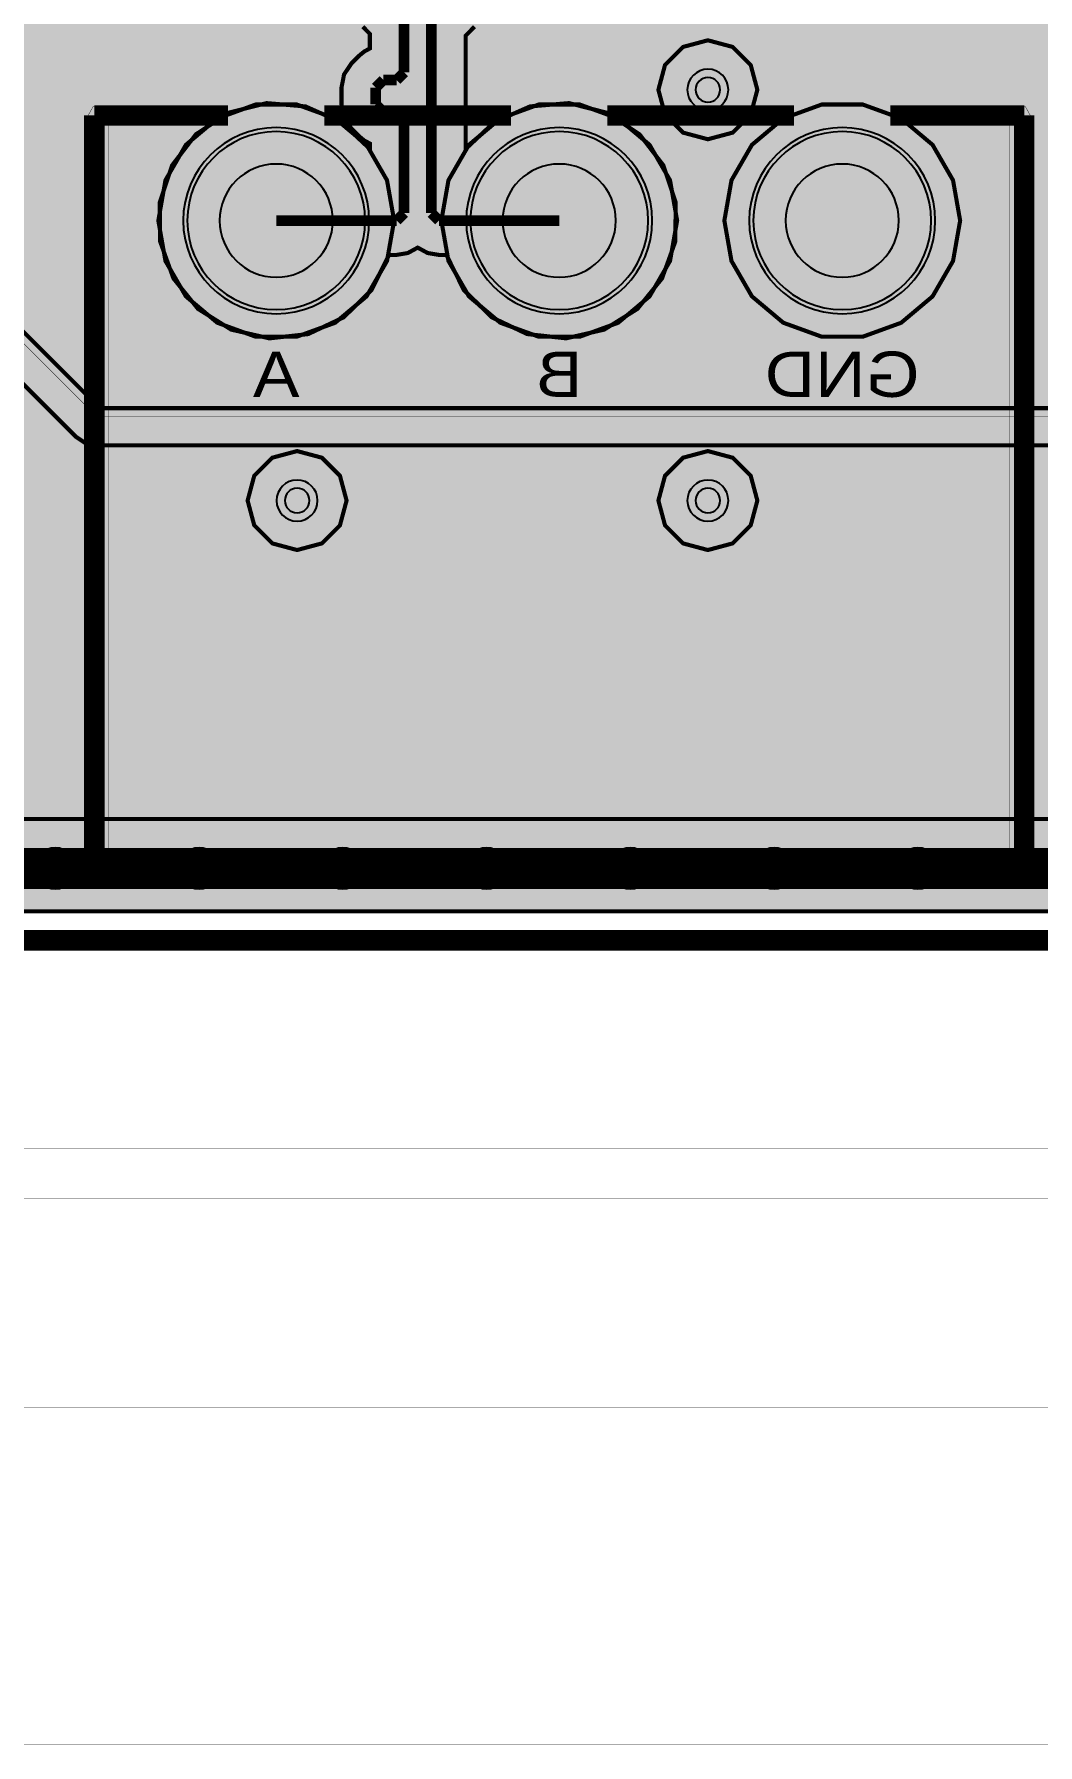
# Model space of a CAD drawing. Header units: millimetres. Extents: x -61 to 56, y -72 to 70.
# Drawn here: x -27.49 to -15.08, y -72.45 to -51.29 of the extents above; entities that cross this region are included whole.
import ezdxf
from ezdxf.enums import TextEntityAlignment as Align

# ---------------------------------------------------------------- set-up
doc = ezdxf.new("R2010")
doc.units = ezdxf.units.MM
doc.header["$MEASUREMENT"] = 0
for name, color, linetype, true_color in [('02GND', 7, 'Continuous', 0x999966), ('03POWER', 7, 'Continuous', 0x008000), ('Board-Outline-Layer', 7, 'Continuous', 0xff00ff), ('Bottom-Layer', 7, 'Continuous', 0x0000ff), ('Bottom-Paste-Mask-Layer', 7, 'Continuous', 0x800000), ('Bottom-Silkscreen-Layer', 7, 'Continuous', 0x66cc33), ('Bottom-Solder-Mask-Layer', 7, 'Continuous', 0xaa00ff), ('Document-Layer', 7, 'Continuous', 0xffffff), ('Hole-Layer', 7, 'Continuous', 0x222222), ('Multi-Layer', 7, 'Continuous', 0xc0c0c0), ('Top-Layer', 7, 'Continuous', 0xff0000), ('Top-Paste-Mask-Layer', 7, 'Continuous', 0x808080), ('Top-Silkscreen-Layer', 7, 'Continuous', 0xffcc00), ('Top-Solder-Mask-Layer', 7, 'Continuous', 0x800080)]:
    doc.layers.add(name, color=color, linetype=linetype, true_color=true_color)
doc.styles.get("Standard").update_dxf_attribs({"font": 'arial.ttf'})

msp = doc.modelspace()

# ---------------------------------------------------------------- hatches: boundary and pattern name
at = {"layer": '02GND'}
for points in [[(-49.642, 52.153), (49.642, 52.153), (49.642, -62.142), (-49.642, -62.142)], [(-25.958, -53.6), (-25.87, -54.099), (-25.617, -54.537), (-25.229, -54.863), (-24.753, -55.036), (-24.247, -55.036), (-23.771, -54.863), (-23.383, -54.537), (-23.13, -54.099), (-23.042, -53.6), (-23.13, -53.101), (-23.383, -52.663), (-23.771, -52.337), (-24.247, -52.164), (-24.753, -52.164), (-25.229, -52.337), (-25.617, -52.663), (-25.87, -53.101)], [(-22.458, -53.6), (-22.37, -54.099), (-22.117, -54.537), (-21.729, -54.863), (-21.253, -55.036), (-20.747, -55.036), (-20.271, -54.863), (-19.883, -54.537), (-19.63, -54.099), (-19.542, -53.6), (-19.63, -53.101), (-19.883, -52.663), (-20.271, -52.337), (-20.747, -52.164), (-21.253, -52.164), (-21.729, -52.337), (-22.117, -52.663), (-22.37, -53.101)]]:
    msp.add_hatch(color=256, dxfattribs=at).paths.add_polyline_path(points)
at = {"layer": '03POWER'}
for points in [[(48.499, -56.042), (48.581, -56.348), (48.806, -56.572), (49.112, -56.654), (49.418, -56.571), (49.642, -56.346), (49.642, -62.142), (44.192, -62.142), (44.393, -61.957), (44.493, -61.703), (44.472, -61.43), (45.189, -61.704), (45.95, -61.804), (46.713, -61.727), (47.438, -61.475), (48.085, -61.064), (48.62, -60.514), (49.014, -59.855), (49.245, -59.123), (49.302, -58.358), (49.18, -57.601), (48.887, -56.892), (48.438, -56.269), (47.858, -55.767), (47.177, -55.412), (46.434, -55.224), (45.666, -55.212), (44.917, -55.378), (44.226, -55.712), (43.631, -56.196), (43.164, -56.805), (42.849, -57.504), (42.704, -58.258), (42.737, -59.024), (42.946, -59.763), (43.32, -60.433), (43.838, -60.999), (-43.362, -60.999), (-43.621, -61.056), (-43.831, -61.218), (-43.953, -61.453), (-43.964, -61.718), (-43.863, -61.963), (-43.667, -62.142), (-49.642, -62.142), (-49.642, -56.582), (-49.433, -56.797), (-49.148, -56.888), (-48.853, -56.832), (-49.162, -57.541), (-49.298, -58.303), (-49.253, -59.075), (-49.03, -59.816), (-48.641, -60.484), (-48.107, -61.044), (-47.458, -61.464), (-46.728, -61.722), (-45.959, -61.803), (-45.192, -61.703), (-44.469, -61.428), (-43.83, -60.992), (-43.31, -60.419), (-42.937, -59.741), (-42.732, -58.995), (-42.707, -58.222), (-42.861, -57.464), (-43.188, -56.763), (-43.668, -56.157), (-44.277, -55.679), (-44.979, -55.356), (-45.738, -55.205), (-46.511, -55.234), (-47.256, -55.443), (-47.932, -55.818), (-48.502, -56.341), (-48.5, -56.309), (-48.499, -56.277), (-48.499, 51.315), (-19.403, 51.315), (-19.629, 51.144), (-19.755, 50.889), (-19.751, 50.604), (-19.619, 50.352), (-19.388, 50.187), (-19.658, 49.977), (-19.773, 49.655), (-19.698, 49.322), (-19.455, 49.081), (-19.684, 48.858), (-19.769, 48.551), (-19.689, 48.242), (-19.463, 48.016), (-19.155, 47.934), (-18.847, 48.018), (-18.624, 48.246), (-18.545, 48.556), (-18.633, 48.863), (-18.864, 49.083), (-18.625, 49.324), (-18.551, 49.655), (-18.665, 49.975), (-18.931, 50.185), (-18.698, 50.349), (-18.565, 50.601), (-18.56, 50.887), (-18.685, 51.143), (-18.912, 51.315), (48.426, 51.315), (48.499, 51.242)], [(22.849, 14.008), (22.931, 13.703), (23.153, 13.479), (23.457, 13.396), (23.763, 13.475), (23.763, -5.557), (23.538, -5.683), (23.384, -5.89), (23.33, -6.142), (23.384, -6.394), (23.538, -6.602), (23.763, -6.727), (23.763, -10.399), (23.491, -10.504), (23.299, -10.723), (23.23, -11.006), (23.299, -11.289), (23.491, -11.508), (23.763, -11.613), (23.763, -18.066), (15.932, -25.896), (-24.557, -25.896), (-24.694, -25.924), (-24.811, -26.001), (-28.007, -29.198), (-28.085, -29.314), (-28.112, -29.451), (-28.112, -54.99), (-28.085, -55.127), (-28.007, -55.243), (-26.976, -56.274), (-26.86, -56.352), (-26.723, -56.379), (9.142, -56.379), (9.279, -56.352), (9.395, -56.274), (10.695, -54.974), (10.772, -54.858), (10.799, -54.721), (10.799, -54.428), (11.153, -54.787), (11.608, -55.005), (12.11, -55.054), (12.599, -54.929), (13.016, -54.646), (13.312, -54.237), (13.45, -53.752), (13.415, -53.249), (13.211, -52.788), (12.862, -52.424), (12.41, -52.201), (11.908, -52.145), (11.917, -51.857), (11.794, -51.597), (11.565, -51.422), (11.281, -51.371), (11.006, -51.456), (10.799, -51.657), (10.799, -47.227), (10.995, -47.422), (11.255, -47.511), (11.529, -47.477), (11.76, -47.326), (11.901, -47.089), (11.924, -46.815), (12.235, -46.82), (12.508, -46.673), (12.674, -46.41), (12.689, -46.1), (12.55, -45.822), (12.293, -45.648), (11.983, -45.623), (11.701, -45.753), (11.519, -46.004), (11.484, -46.313), (11.224, -46.297), (10.981, -46.391), (10.799, -46.577), (10.799, -44.634), (11.028, -44.409), (11.112, -44.1), (11.028, -43.791), (10.799, -43.566), (10.799, -42.147), (11.028, -42.361), (11.331, -42.434), (11.632, -42.348), (11.85, -42.124), (11.93, -41.822), (11.85, -41.52), (11.632, -41.296), (11.331, -41.21), (11.028, -41.283), (10.799, -41.497), (10.799, -38.045), (11.003, -37.842), (11.303, -37.861), (11.576, -37.736), (11.756, -37.495), (11.8, -37.198), (21.822, -37.198), (21.96, -37.171), (22.076, -37.093), (32.363, -26.806), (32.441, -26.689), (32.468, -26.552), (32.468, -12.211), (32.787, -12.141), (33.025, -11.915), (33.112, -11.6), (33.025, -11.285), (32.787, -11.06), (32.468, -10.989), (32.468, -8.389), (32.648, -8.173), (32.712, -7.9), (32.648, -7.627), (32.468, -7.411), (32.468, -5.357), (32.807, -5.305), (33.066, -5.08), (33.162, -4.75), (33.066, -4.42), (32.807, -4.195), (32.468, -4.143), (32.468, -2.011), (32.714, -1.974), (32.925, -1.841), (33.065, -1.635), (33.112, -1.391), (33.058, -1.148), (32.911, -0.946), (33.061, -0.745), (33.117, -0.501), (33.07, -0.254), (32.929, -0.047), (32.716, 0.086), (32.468, 0.122), (32.468, 3.331), (32.469, 3.354), (32.47, 3.377), (32.469, 3.4), (32.468, 3.422), (32.468, 16.054), (32.441, 16.191), (32.363, 16.308), (30.904, 17.766), (31.094, 18.043), (31.109, 18.378), (30.946, 18.671), (30.652, 18.834), (30.317, 18.817), (30.041, 18.627), (29.934, 18.688), (29.813, 18.709), (26.824, 18.709), (27.107, 18.822), (27.3, 19.057), (27.357, 19.356), (27.262, 19.645), (27.04, 19.853), (26.746, 19.928), (26.451, 19.853), (26.229, 19.645), (26.135, 19.356), (26.191, 19.057), (26.385, 18.822), (26.667, 18.709), (26.105, 18.709), (25.968, 18.682), (25.852, 18.604), (23.868, 16.62), (23.79, 16.504), (23.763, 16.367), (23.763, 14.541), (23.457, 14.62), (23.153, 14.537), (22.931, 14.313)], [(-26.538, -33.5), (-26.615, -33.203), (-26.826, -32.981), (-27.119, -32.889), (-27.419, -32.95), (-27.652, -33.15), (-27.652, -29.493), (-24.845, -26.686), (-24.698, -26.99), (-24.413, -27.17), (-24.076, -27.171), (-23.789, -26.994), (-23.64, -26.692), (-23.673, -26.356), (-14.651, -26.356), (-14.69, -26.649), (-14.588, -26.926), (-14.368, -27.123), (-14.082, -27.194), (-13.795, -27.123), (-13.575, -26.926), (-13.473, -26.649), (-13.513, -26.356), (-4.491, -26.356), (-4.53, -26.649), (-4.428, -26.926), (-4.208, -27.123), (-3.922, -27.194), (-3.635, -27.123), (-3.415, -26.926), (-3.313, -26.649), (-3.353, -26.356), (0.589, -26.356), (0.55, -26.649), (0.652, -26.926), (0.872, -27.123), (1.158, -27.194), (1.445, -27.123), (1.665, -26.926), (1.767, -26.649), (1.727, -26.356), (10.749, -26.356), (10.71, -26.649), (10.812, -26.926), (11.032, -27.123), (11.318, -27.194), (11.605, -27.123), (11.825, -26.926), (11.927, -26.649), (11.887, -26.356), (16.081, -26.356), (16.12, -26.348), (16.153, -26.326), (16.693, -25.786), (16.857, -26.052), (17.13, -26.202), (17.442, -26.198), (17.712, -26.041), (17.869, -25.772), (17.873, -25.46), (17.722, -25.186), (17.456, -25.023), (20.875, -21.604), (21.016, -21.903), (21.292, -22.085), (21.623, -22.097), (21.911, -21.935), (22.073, -21.646), (22.061, -21.316), (21.88, -21.04), (21.581, -20.898), (24.193, -18.286), (24.215, -18.253), (24.223, -18.214), (24.223, -11.485), (24.393, -11.272), (24.454, -11.006), (24.393, -10.74), (24.223, -10.527), (24.223, -6.686), (24.465, -6.461), (24.554, -6.142), (24.465, -5.824), (24.223, -5.598), (24.223, 0.118), (24.536, -0.009), (24.868, 0.05), (25.119, 0.275), (25.212, 0.6), (25.119, 0.925), (24.868, 1.15), (24.536, 1.209), (24.223, 1.082), (24.223, 4.317), (24.461, 4.137), (24.756, 4.09), (25.038, 4.19), (25.239, 4.41), (25.312, 4.7), (25.239, 4.99), (25.038, 5.21), (24.756, 5.31), (24.461, 5.263), (24.223, 5.083), (24.223, 16.325), (26.147, 18.249), (29.771, 18.249), (29.916, 18.105), (30.08, 17.805), (30.38, 17.64), (32.008, 16.012), (32.008, 14.546), (31.729, 14.664), (31.427, 14.633), (31.177, 14.461), (31.04, 14.19), (30.75, 14.208), (30.484, 14.091), (30.302, 13.864), (30.246, 13.578), (30.327, 13.299), (30.529, 13.089), (30.805, 12.996), (31.092, 13.04), (31.327, 13.213), (31.455, 13.474), (31.743, 13.455), (32.008, 13.571), (32.008, 9.466), (31.696, 9.588), (31.366, 9.526), (31.118, 9.301), (31.026, 8.978), (31.118, 8.656), (31.366, 8.43), (31.696, 8.369), (32.008, 8.49), (32.008, 3.97), (31.732, 3.976), (31.482, 3.86), (31.308, 3.646), (31.245, 3.377), (31.308, 3.108), (31.482, 2.894), (31.732, 2.778), (32.008, 2.783), (32.008, -0.131), (31.906, -0.362), (31.906, -0.615), (32.008, -0.846), (32.008, -1.036), (31.902, -1.271), (31.902, -1.529), (32.008, -1.764), (32.008, -4.465), (31.956, -4.603), (31.938, -4.75), (31.956, -4.897), (32.008, -5.035), (32.008, -7.295), (31.742, -7.403), (31.555, -7.621), (31.488, -7.9), (31.555, -8.179), (31.742, -8.397), (32.008, -8.505), (32.008, -10.854), (31.704, -10.733), (31.382, -10.786), (31.132, -10.997), (31.027, -11.307), (31.096, -11.626), (31.32, -11.865), (31.634, -11.954), (31.95, -11.869), (31.977, -11.918), (32.008, -11.964), (32.008, -15.934), (31.696, -15.812), (31.366, -15.874), (31.118, -16.099), (31.026, -16.422), (31.118, -16.744), (31.366, -16.97), (31.696, -17.031), (32.008, -16.91), (32.008, -26.51), (21.78, -36.738), (11.512, -36.738), (11.263, -36.651), (11, -36.678), (10.773, -36.812), (10.623, -37.03), (10.58, -37.29), (10.649, -37.545), (10.369, -37.825), (10.347, -37.858), (10.34, -37.897), (10.34, -39.211), (10.12, -38.978), (9.812, -38.888), (9.501, -38.966), (9.272, -39.191), (9.188, -39.5), (9.272, -39.81), (9.501, -40.034), (9.812, -40.112), (10.12, -40.022), (10.34, -39.789), (10.34, -43.509), (10.106, -43.632), (9.945, -43.842), (9.888, -44.1), (9.945, -44.358), (10.106, -44.568), (10.34, -44.691), (10.34, -54.679), (9.1, -55.919), (-26.681, -55.919), (-27.652, -54.948), (-27.652, -33.85), (-27.419, -34.05), (-27.119, -34.111), (-26.826, -34.019), (-26.615, -33.797)], [(-19.774, -51.982), (-19.692, -52.288), (-19.468, -52.512), (-19.162, -52.594), (-18.856, -52.512), (-18.632, -52.288), (-18.55, -51.982), (-18.632, -51.676), (-18.856, -51.452), (-19.162, -51.37), (-19.468, -51.452), (-19.692, -51.676)], [(-25.958, -53.6), (-25.87, -54.099), (-25.617, -54.537), (-25.229, -54.863), (-24.753, -55.036), (-24.247, -55.036), (-23.771, -54.863), (-23.383, -54.537), (-23.13, -54.099), (-23.042, -53.6), (-23.13, -53.101), (-23.383, -52.663), (-23.771, -52.337), (-24.247, -52.164), (-24.753, -52.164), (-25.229, -52.337), (-25.617, -52.663), (-25.87, -53.101)], [(-22.458, -53.6), (-22.37, -54.099), (-22.117, -54.537), (-21.729, -54.863), (-21.253, -55.036), (-20.747, -55.036), (-20.271, -54.863), (-19.883, -54.537), (-19.63, -54.099), (-19.542, -53.6), (-19.63, -53.101), (-19.883, -52.663), (-20.271, -52.337), (-20.747, -52.164), (-21.253, -52.164), (-21.729, -52.337), (-22.117, -52.663), (-22.37, -53.101)], [(-18.958, -53.6), (-18.87, -54.099), (-18.617, -54.537), (-18.229, -54.863), (-17.753, -55.036), (-17.247, -55.036), (-16.771, -54.863), (-16.383, -54.537), (-16.13, -54.099), (-16.042, -53.6), (-16.13, -53.101), (-16.383, -52.663), (-16.771, -52.337), (-17.247, -52.164), (-17.753, -52.164), (-18.229, -52.337), (-18.617, -52.663), (-18.87, -53.101)], [(-24.854, -57.062), (-24.772, -57.368), (-24.548, -57.592), (-24.242, -57.674), (-23.936, -57.592), (-23.712, -57.368), (-23.63, -57.062), (-23.712, -56.756), (-23.936, -56.532), (-24.242, -56.45), (-24.548, -56.532), (-24.772, -56.756)], [(-19.774, -57.062), (-19.692, -57.368), (-19.468, -57.592), (-19.162, -57.674), (-18.856, -57.592), (-18.632, -57.368), (-18.55, -57.062), (-18.632, -56.756), (-18.856, -56.532), (-19.162, -56.45), (-19.468, -56.532), (-19.692, -56.756)]]:
    msp.add_hatch(color=256, dxfattribs=at).paths.add_polyline_path(points)
at = {"layer": 'Bottom-Layer'}
for points in [[(-49.642, -62.142), (-49.642, 52.153), (49.642, 52.153), (49.642, -62.142)], [(-25.958, -53.6), (-25.87, -54.099), (-25.617, -54.537), (-25.229, -54.863), (-24.753, -55.036), (-24.247, -55.036), (-23.771, -54.863), (-23.383, -54.537), (-23.13, -54.099), (-23.042, -53.6), (-23.13, -53.101), (-23.383, -52.663), (-23.771, -52.337), (-24.247, -52.164), (-24.753, -52.164), (-25.229, -52.337), (-25.617, -52.663), (-25.87, -53.101)], [(-22.458, -53.6), (-22.37, -54.099), (-22.117, -54.537), (-21.729, -54.863), (-21.253, -55.036), (-20.747, -55.036), (-20.271, -54.863), (-19.883, -54.537), (-19.63, -54.099), (-19.542, -53.6), (-19.63, -53.101), (-19.883, -52.663), (-20.271, -52.337), (-20.747, -52.164), (-21.253, -52.164), (-21.729, -52.337), (-22.117, -52.663), (-22.37, -53.101)], [(-25.6, -53.6, 1), (-23.4, -53.6, 1)], [(-22.1, -53.6, 1), (-19.9, -53.6, 1)], [(-18.6, -53.6, 1), (-16.4, -53.6, 1)]]:
    msp.add_hatch(color=256, dxfattribs=at).paths.add_polyline_path(points)
at = {"layer": 'Bottom-Paste-Mask-Layer'}
for points in [[(-25.6, -53.6, 1), (-23.4, -53.6, 1)], [(-22.1, -53.6, 1), (-19.9, -53.6, 1)], [(-18.6, -53.6, 1), (-16.4, -53.6, 1)]]:
    msp.add_hatch(color=256, dxfattribs=at).paths.add_polyline_path(points)
at = {"layer": 'Bottom-Solder-Mask-Layer'}
for points in [[(-25.651, -53.6, 1), (-23.349, -53.6, 1)], [(-22.151, -53.6, 1), (-19.849, -53.6, 1)], [(-18.651, -53.6, 1), (-16.349, -53.6, 1)]]:
    msp.add_hatch(color=256, dxfattribs=at).paths.add_polyline_path(points)
at = {"layer": 'Document-Layer'}
msp.add_hatch(color=256, dxfattribs=at).paths.add_polyline_path([(-26.573, -52.3), (-26.573, -61.373), (-15.427, -61.373), (-15.427, -52.3), (-15.364, -52.19), (-15.237, -52.19), (-15.173, -52.3), (-15.173, -61.5), (-15.21, -61.59), (-15.3, -61.627), (-26.7, -61.627), (-26.79, -61.59), (-26.827, -61.5), (-26.827, -52.3), (-26.764, -52.19), (-26.637, -52.19)])
msp.add_hatch(color=256, dxfattribs=at).paths.add_polyline_path([(-26.573, -52.3), (-26.573, -61.373), (-15.427, -61.373), (-15.427, -52.3), (-15.364, -52.19), (-15.237, -52.19), (-15.173, -52.3), (-15.173, -61.5), (-15.21, -61.59), (-15.3, -61.627), (-26.7, -61.627), (-26.79, -61.59), (-26.827, -61.5), (-26.827, -52.3), (-26.764, -52.19), (-26.637, -52.19)])
at = {"layer": 'Hole-Layer'}
for points in [[(-25.2, -53.6, 1), (-23.8, -53.6, 1)], [(-21.7, -53.6, 1), (-20.3, -53.6, 1)], [(-18.2, -53.6, 1), (-16.8, -53.6, 1)]]:
    msp.add_hatch(color=256, dxfattribs=at).paths.add_polyline_path(points)
at = {"layer": 'Multi-Layer'}
for points in [[(-25.6, -53.6, 1), (-23.4, -53.6, 1)], [(-25.6, -53.6, 1), (-23.4, -53.6, 1)], [(-25.6, -53.6, 1), (-23.4, -53.6, 1)], [(-22.1, -53.6, 1), (-19.9, -53.6, 1)], [(-22.1, -53.6, 1), (-19.9, -53.6, 1)], [(-22.1, -53.6, 1), (-19.9, -53.6, 1)], [(-18.6, -53.6, 1), (-16.4, -53.6, 1)], [(-18.6, -53.6, 1), (-16.4, -53.6, 1)], [(-18.6, -53.6, 1), (-16.4, -53.6, 1)]]:
    msp.add_hatch(color=256, dxfattribs=at).paths.add_polyline_path(points)
at = {"layer": 'Top-Layer'}
for points in [[(-49.642, -62.142), (-49.642, 52.153), (49.642, 52.153), (49.642, -62.142)], [(-23.781, -48.634), (-23.749, -48.796), (-23.657, -48.934), (-23.361, -49.229), (-23.361, -49.416), (-23.43, -49.485), (-24.089, -49.485), (-24.268, -49.533), (-24.399, -49.664), (-24.447, -49.843), (-24.447, -50.843), (-24.399, -51.022), (-24.268, -51.153), (-24.089, -51.201), (-23.43, -51.201), (-23.342, -51.29), (-23.342, -51.471), (-23.413, -51.51), (-23.475, -51.561), (-23.569, -51.655), (-23.661, -51.792), (-23.693, -51.955), (-23.693, -52.164), (-23.661, -52.326), (-23.569, -52.464), (-23.475, -52.557), (-23.413, -52.609), (-23.342, -52.647), (-23.342, -52.714), (-23.696, -52.384), (-24.138, -52.188), (-24.62, -52.147), (-25.089, -52.266), (-25.493, -52.533), (-25.788, -52.917), (-25.941, -53.376), (-25.935, -53.86), (-25.771, -54.315), (-25.467, -54.692), (-25.057, -54.948), (-24.585, -55.056), (-24.104, -55.003), (-23.666, -54.796), (-23.321, -54.458), (-23.105, -54.024), (-23.011, -54.024), (-22.873, -54.001), (-22.75, -53.934), (-22.627, -54.001), (-22.489, -54.024), (-22.395, -54.024), (-22.18, -54.458), (-21.834, -54.796), (-21.397, -55.003), (-20.915, -55.056), (-20.444, -54.948), (-20.033, -54.692), (-19.729, -54.315), (-19.565, -53.86), (-19.559, -53.376), (-19.712, -52.917), (-20.007, -52.533), (-20.411, -52.266), (-20.88, -52.147), (-21.362, -52.188), (-21.805, -52.384), (-22.158, -52.714), (-22.158, -51.313), (-22.047, -51.201), (-21.389, -51.201), (-21.21, -51.153), (-21.079, -51.022), (-21.031, -50.843), (-21.031, -49.843), (-21.079, -49.664), (-21.21, -49.533), (-21.389, -49.485), (-22.047, -49.485), (-22.117, -49.416), (-22.117, -49.229), (-21.821, -48.934), (-21.729, -48.796), (-21.697, -48.634), (-21.697, -47.247), (-21.334, -47.247), (-21.155, -47.199), (-21.024, -47.068), (-20.976, -46.889), (-20.976, -45.512), (-21.024, -45.333), (-21.155, -45.201), (-21.334, -45.153), (-22.185, -45.153), (-22.185, -44.68), (-21.776, -44.896), (-21.318, -44.962), (-20.864, -44.871), (-20.468, -44.632), (-20.174, -44.274), (-20.174, -44.605), (-20.126, -44.784), (-19.995, -44.915), (-19.816, -44.963), (-17.816, -44.963), (-17.637, -44.915), (-17.506, -44.784), (-17.458, -44.605), (-17.458, -42.605), (-17.506, -42.426), (-17.637, -42.295), (-17.816, -42.247), (-19.816, -42.247), (-19.995, -42.295), (-20.126, -42.426), (-20.174, -42.605), (-20.174, -42.936), (-20.46, -42.584), (-20.846, -42.346), (-21.289, -42.248), (-21.739, -42.302), (-22.147, -42.501), (-22.147, -42.114), (-21.848, -42.064), (-21.605, -41.883), (-21.469, -41.612), (-21.326, -41.891), (-21.07, -42.072), (-20.759, -42.112), (-20.465, -42.002), (-20.257, -41.768), (-20.182, -41.464), (-20.182, -41.419), (-20.168, -41.407), (-20.155, -41.394), (-19.084, -40.322), (-18.418, -40.322), (-18.184, -40.236), (-18.064, -40.017), (-18.025, -40.017), (-17.696, -39.942), (-17.433, -39.732), (-17.286, -39.428), (-17.286, -39.091), (-17.433, -38.787), (-17.696, -38.576), (-18.025, -38.501), (-18.064, -38.501), (-18.184, -38.283), (-18.418, -38.196), (-19.768, -38.196), (-19.947, -38.244), (-20.078, -38.375), (-20.126, -38.554), (-20.126, -39.22), (-20.564, -39.658), (-20.844, -39.6), (-21.122, -39.667), (-21.344, -39.846), (-21.469, -40.103), (-21.634, -39.8), (-21.931, -39.623), (-22.277, -39.623), (-22.574, -39.8), (-22.739, -40.103), (-22.881, -39.824), (-23.138, -39.644), (-23.449, -39.604), (-23.742, -39.714), (-23.951, -39.948), (-24.026, -40.252), (-24.026, -41.464), (-23.931, -41.802), (-23.675, -42.042), (-23.331, -42.114), (-23.331, -42.558), (-24.23, -42.558), (-24.409, -42.606), (-24.541, -42.737), (-24.589, -42.916), (-24.589, -44.293), (-24.541, -44.472), (-24.409, -44.603), (-24.23, -44.651), (-23.369, -44.651), (-23.369, -45.153), (-24.266, -45.153), (-24.445, -45.201), (-24.576, -45.333), (-24.624, -45.512), (-24.624, -46.889), (-24.576, -47.068), (-24.445, -47.199), (-24.266, -47.247), (-23.781, -47.247)], [(-25.6, -53.6, 1), (-23.4, -53.6, 1)], [(-22.1, -53.6, 1), (-19.9, -53.6, 1)], [(-18.6, -53.6, 1), (-16.4, -53.6, 1)]]:
    msp.add_hatch(color=256, dxfattribs=at).paths.add_polyline_path(points)
at = {"layer": 'Top-Paste-Mask-Layer'}
for points in [[(-25.6, -53.6, 1), (-23.4, -53.6, 1)], [(-22.1, -53.6, 1), (-19.9, -53.6, 1)], [(-18.6, -53.6, 1), (-16.4, -53.6, 1)]]:
    msp.add_hatch(color=256, dxfattribs=at).paths.add_polyline_path(points)
at = {"layer": 'Top-Solder-Mask-Layer'}
for points in [[(-25.651, -53.6, 1), (-23.349, -53.6, 1)], [(-22.151, -53.6, 1), (-19.849, -53.6, 1)], [(-18.651, -53.6, 1), (-16.349, -53.6, 1)]]:
    msp.add_hatch(color=256, dxfattribs=at).paths.add_polyline_path(points)

# ---------------------------------------------------------------- linework, layer by layer
at = {"layer": '02GND'}
for points, const_width in [([(-55.987, -65.689), (-55.987, 65.092), (56.11, 65.092), (56.11, -65.689)], 0.00508), ([(-49.642, 52.153), (49.642, 52.153), (49.642, -62.142), (-49.642, -62.142)], 0.0508), ([(-25.958, -53.6), (-25.87, -54.099), (-25.617, -54.537), (-25.229, -54.863), (-24.753, -55.036), (-24.247, -55.036), (-23.771, -54.863), (-23.383, -54.537), (-23.13, -54.099), (-23.042, -53.6), (-23.13, -53.101), (-23.383, -52.663), (-23.771, -52.337), (-24.247, -52.164), (-24.753, -52.164), (-25.229, -52.337), (-25.617, -52.663), (-25.87, -53.101)], 0.0508), ([(-22.458, -53.6), (-22.37, -54.099), (-22.117, -54.537), (-21.729, -54.863), (-21.253, -55.036), (-20.747, -55.036), (-20.271, -54.863), (-19.883, -54.537), (-19.63, -54.099), (-19.542, -53.6), (-19.63, -53.101), (-19.883, -52.663), (-20.271, -52.337), (-20.747, -52.164), (-21.253, -52.164), (-21.729, -52.337), (-22.117, -52.663), (-22.37, -53.101)], 0.0508)]:
    msp.add_lwpolyline(points, close=True, dxfattribs=dict(at, const_width=const_width))
at = {"layer": '03POWER'}
for points, const_width in [([(-61.075, -68.281), (-61.075, 70.393), (53.654, 70.393), (53.654, -68.281)], 0.00508), ([(-27.754, -29.451), (-24.557, -26.255), (16.081, -26.255), (24.121, -18.214), (24.121, 16.367), (26.105, 18.351), (29.813, 18.351), (32.11, 16.054), (32.11, -26.552), (21.822, -36.84), (11.498, -36.84), (10.441, -37.897), (10.441, -54.721), (9.142, -56.021), (-26.723, -56.021), (-27.754, -54.99)], 0.00508), ([(-19.774, -51.982), (-19.692, -52.288), (-19.468, -52.512), (-19.162, -52.594), (-18.856, -52.512), (-18.632, -52.288), (-18.55, -51.982), (-18.632, -51.676), (-18.856, -51.452), (-19.162, -51.37), (-19.468, -51.452), (-19.692, -51.676)], 0.0508), ([(-25.958, -53.6), (-25.87, -54.099), (-25.617, -54.537), (-25.229, -54.863), (-24.753, -55.036), (-24.247, -55.036), (-23.771, -54.863), (-23.383, -54.537), (-23.13, -54.099), (-23.042, -53.6), (-23.13, -53.101), (-23.383, -52.663), (-23.771, -52.337), (-24.247, -52.164), (-24.753, -52.164), (-25.229, -52.337), (-25.617, -52.663), (-25.87, -53.101)], 0.0508), ([(-22.458, -53.6), (-22.37, -54.099), (-22.117, -54.537), (-21.729, -54.863), (-21.253, -55.036), (-20.747, -55.036), (-20.271, -54.863), (-19.883, -54.537), (-19.63, -54.099), (-19.542, -53.6), (-19.63, -53.101), (-19.883, -52.663), (-20.271, -52.337), (-20.747, -52.164), (-21.253, -52.164), (-21.729, -52.337), (-22.117, -52.663), (-22.37, -53.101)], 0.0508), ([(-18.958, -53.6), (-18.87, -54.099), (-18.617, -54.537), (-18.229, -54.863), (-17.753, -55.036), (-17.247, -55.036), (-16.771, -54.863), (-16.383, -54.537), (-16.13, -54.099), (-16.042, -53.6), (-16.13, -53.101), (-16.383, -52.663), (-16.771, -52.337), (-17.247, -52.164), (-17.753, -52.164), (-18.229, -52.337), (-18.617, -52.663), (-18.87, -53.101)], 0.0508), ([(-24.854, -57.062), (-24.772, -57.368), (-24.548, -57.592), (-24.242, -57.674), (-23.936, -57.592), (-23.712, -57.368), (-23.63, -57.062), (-23.712, -56.756), (-23.936, -56.532), (-24.242, -56.45), (-24.548, -56.532), (-24.772, -56.756)], 0.0508), ([(-19.774, -57.062), (-19.692, -57.368), (-19.468, -57.592), (-19.162, -57.674), (-18.856, -57.592), (-18.632, -57.368), (-18.55, -57.062), (-18.632, -56.756), (-18.856, -56.532), (-19.162, -56.45), (-19.468, -56.532), (-19.692, -56.756)], 0.0508)]:
    msp.add_lwpolyline(points, close=True, dxfattribs=dict(at, const_width=const_width))
for points, const_width in [([(15.932, -25.896), (-24.557, -25.896), (-24.694, -25.924), (-24.811, -26.001), (-28.007, -29.198), (-28.085, -29.314), (-28.112, -29.451), (-28.112, -54.99), (-28.085, -55.127), (-28.007, -55.243), (-26.976, -56.274), (-26.86, -56.352), (-26.723, -56.379), (9.142, -56.379)], 0.0508), ([(9.1, -55.919), (-26.681, -55.919), (-27.652, -54.948)], 0.0508), ([(43.838, -60.999), (-43.362, -60.999)], 0.0508), ([(-29.011, -61.611), (-27.233, -61.611)], 0.508), ([(-27.233, -61.611), (-25.455, -61.611)], 0.508), ([(-25.455, -61.611), (-23.677, -61.611)], 0.508), ([(-23.677, -61.611), (-21.899, -61.611)], 0.508), ([(-21.899, -61.611), (-20.121, -61.611)], 0.508), ([(-20.121, -61.611), (-18.343, -61.611)], 0.508), ([(-18.343, -61.611), (-16.565, -61.611)], 0.508), ([(-16.565, -61.611), (-14.787, -61.611)], 0.508)]:
    msp.add_lwpolyline(points, dxfattribs=dict(at, const_width=const_width))
at = {"layer": 'Board-Outline-Layer', "const_width": 0.254}
msp.add_lwpolyline([(-50, -62.5), (-50, 62.5), (50, 62.5), (50, -62.5)], close=True, dxfattribs=at)
at = {"layer": 'Bottom-Layer'}
for points, const_width in [([(-54.628, -65.079), (-54.628, 58.07), (53.522, 58.07), (53.522, -65.079)], 0.00508), ([(-49.642, -62.142), (-49.642, 52.153), (49.642, 52.153), (49.642, -62.142)], 0.0508), ([(-25.958, -53.6), (-25.87, -54.099), (-25.617, -54.537), (-25.229, -54.863), (-24.753, -55.036), (-24.247, -55.036), (-23.771, -54.863), (-23.383, -54.537), (-23.13, -54.099), (-23.042, -53.6), (-23.13, -53.101), (-23.383, -52.663), (-23.771, -52.337), (-24.247, -52.164), (-24.753, -52.164), (-25.229, -52.337), (-25.617, -52.663), (-25.87, -53.101)], 0.0508), ([(-22.458, -53.6), (-22.37, -54.099), (-22.117, -54.537), (-21.729, -54.863), (-21.253, -55.036), (-20.747, -55.036), (-20.271, -54.863), (-19.883, -54.537), (-19.63, -54.099), (-19.542, -53.6), (-19.63, -53.101), (-19.883, -52.663), (-20.271, -52.337), (-20.747, -52.164), (-21.253, -52.164), (-21.729, -52.337), (-22.117, -52.663), (-22.37, -53.101)], 0.0508)]:
    msp.add_lwpolyline(points, close=True, dxfattribs=dict(at, const_width=const_width))
for points in [[(-25.6, -53.6, 1), (-23.4, -53.6, 1)], [(-22.1, -53.6, 1), (-19.9, -53.6, 1)], [(-18.6, -53.6, 1), (-16.4, -53.6, 1)]]:
    msp.add_lwpolyline(points, format="xyb", close=True, dxfattribs=at)
at = {"layer": 'Bottom-Paste-Mask-Layer'}
for points in [[(-25.6, -53.6, 1), (-23.4, -53.6, 1)], [(-22.1, -53.6, 1), (-19.9, -53.6, 1)], [(-18.6, -53.6, 1), (-16.4, -53.6, 1)]]:
    msp.add_lwpolyline(points, format="xyb", close=True, dxfattribs=at)
at = {"layer": 'Bottom-Solder-Mask-Layer'}
for points in [[(-25.651, -53.6, 1), (-23.349, -53.6), (-23.349, -53.6, 1), (-25.651, -53.6)], [(-22.151, -53.6, 1), (-19.849, -53.6), (-19.849, -53.6, 1), (-22.151, -53.6)], [(-18.651, -53.6, 1), (-16.349, -53.6), (-16.349, -53.6, 1), (-18.651, -53.6)]]:
    msp.add_lwpolyline(points, format="xyb", dxfattribs=at)
at = {"layer": 'Document-Layer', "const_width": 0.00508}
msp.add_lwpolyline([(-26.573, -52.3), (-26.573, -61.373), (-15.427, -61.373), (-15.427, -52.3), (-15.364, -52.19), (-15.237, -52.19), (-15.173, -52.3), (-15.173, -61.5), (-15.21, -61.59), (-15.3, -61.627), (-26.7, -61.627), (-26.79, -61.59), (-26.827, -61.5), (-26.827, -52.3), (-26.764, -52.19), (-26.637, -52.19)], close=True, dxfattribs=at)
msp.add_lwpolyline([(-26.573, -52.3), (-26.573, -61.373), (-15.427, -61.373), (-15.427, -52.3), (-15.364, -52.19), (-15.237, -52.19), (-15.173, -52.3), (-15.173, -61.5), (-15.21, -61.59), (-15.3, -61.627), (-26.7, -61.627), (-26.79, -61.59), (-26.827, -61.5), (-26.827, -52.3), (-26.764, -52.19), (-26.637, -52.19)], close=True, dxfattribs=at)
at = {"layer": 'Hole-Layer'}
for points in [[(-19.314, -51.982, 1), (-19.009, -51.982, 1)], [(-24.394, -57.062, 1), (-24.089, -57.062, 1)], [(-19.314, -57.062, 1), (-19.009, -57.062, 1)], [(-27.385, -61.611, 1), (-27.08, -61.611, 1)], [(-25.607, -61.611, 1), (-25.302, -61.611, 1)], [(-23.829, -61.611, 1), (-23.524, -61.611, 1)], [(-22.051, -61.611, 1), (-21.746, -61.611, 1)], [(-20.273, -61.611, 1), (-19.968, -61.611, 1)], [(-18.495, -61.611, 1), (-18.19, -61.611, 1)], [(-16.717, -61.611, 1), (-16.412, -61.611, 1)]]:
    msp.add_lwpolyline(points, format="xyb", close=True, dxfattribs=at)
for points in [[(-25.2, -53.6, 1), (-23.8, -53.6), (-23.8, -53.6, 1), (-25.2, -53.6)], [(-21.7, -53.6, 1), (-20.3, -53.6), (-20.3, -53.6, 1), (-21.7, -53.6)], [(-18.2, -53.6, 1), (-16.8, -53.6), (-16.8, -53.6, 1), (-18.2, -53.6)]]:
    msp.add_lwpolyline(points, format="xyb", dxfattribs=at)
at = {"layer": 'Multi-Layer'}
for points in [[(-19.416, -51.982, 1), (-18.908, -51.982, 1)], [(-25.6, -53.6, 1), (-23.4, -53.6, 1)], [(-25.6, -53.6, 1), (-23.4, -53.6, 1)], [(-25.6, -53.6, 1), (-23.4, -53.6, 1)], [(-22.1, -53.6, 1), (-19.9, -53.6, 1)], [(-22.1, -53.6, 1), (-19.9, -53.6, 1)], [(-22.1, -53.6, 1), (-19.9, -53.6, 1)], [(-18.6, -53.6, 1), (-16.4, -53.6, 1)], [(-18.6, -53.6, 1), (-16.4, -53.6, 1)], [(-18.6, -53.6, 1), (-16.4, -53.6, 1)], [(-24.496, -57.062, 1), (-23.988, -57.062, 1)], [(-19.416, -57.062, 1), (-18.908, -57.062, 1)], [(-27.487, -61.611, 1), (-26.979, -61.611, 1)], [(-25.709, -61.611, 1), (-25.201, -61.611, 1)], [(-23.931, -61.611, 1), (-23.423, -61.611, 1)], [(-22.153, -61.611, 1), (-21.645, -61.611, 1)], [(-20.375, -61.611, 1), (-19.867, -61.611, 1)], [(-18.597, -61.611, 1), (-18.089, -61.611, 1)], [(-16.819, -61.611, 1), (-16.311, -61.611, 1)]]:
    msp.add_lwpolyline(points, format="xyb", close=True, dxfattribs=at)
at = {"layer": 'Top-Layer'}
for points, const_width in [([(-56.996, -72.447), (-56.996, 55.439), (53.522, 55.439), (53.522, -72.447)], 0.00508), ([(-49.642, -62.142), (-49.642, 52.153), (49.642, 52.153), (49.642, -62.142)], 0.0508)]:
    msp.add_lwpolyline(points, close=True, dxfattribs=dict(at, const_width=const_width))
for points, const_width in [([(-23.43, -51.201), (-23.342, -51.29), (-23.342, -51.471), (-23.413, -51.51), (-23.475, -51.561), (-23.569, -51.655), (-23.661, -51.792), (-23.693, -51.955), (-23.693, -52.164), (-23.661, -52.326), (-23.569, -52.464), (-23.475, -52.557), (-23.413, -52.609), (-23.342, -52.647), (-23.342, -52.714), (-23.696, -52.384), (-24.138, -52.188), (-24.62, -52.147), (-25.089, -52.266), (-25.493, -52.533), (-25.788, -52.917), (-25.941, -53.376), (-25.935, -53.86), (-25.771, -54.315), (-25.467, -54.692), (-25.057, -54.948), (-24.585, -55.056), (-24.104, -55.003), (-23.666, -54.796), (-23.321, -54.458), (-23.105, -54.024), (-23.011, -54.024), (-22.873, -54.001), (-22.75, -53.934), (-22.627, -54.001), (-22.489, -54.024), (-22.395, -54.024), (-22.18, -54.458), (-21.834, -54.796), (-21.397, -55.003), (-20.915, -55.056), (-20.444, -54.948), (-20.033, -54.692), (-19.729, -54.315), (-19.565, -53.86), (-19.559, -53.376), (-19.712, -52.917), (-20.007, -52.533), (-20.411, -52.266), (-20.88, -52.147), (-21.362, -52.188), (-21.805, -52.384), (-22.158, -52.714), (-22.158, -51.313), (-22.047, -51.201)], 0.0508), ([(-22.918, -51.768), (-22.918, -51.114)], 0.132), ([(-22.582, -51.137), (-22.582, -53.507)], 0.132), ([(-23.269, -51.955), (-23.175, -51.861)], 0.132), ([(-23.175, -51.861), (-23.011, -51.861)], 0.132), ([(-23.011, -51.861), (-22.918, -51.768)], 0.132), ([(-23.269, -52.164), (-23.269, -51.955)], 0.132), ([(-23.175, -52.257), (-23.269, -52.164)], 0.132), ([(-23.011, -52.257), (-23.175, -52.257)], 0.132), ([(-22.918, -52.351), (-23.011, -52.257)], 0.132), ([(-22.918, -53.507), (-22.918, -52.351)], 0.132), ([(-23.011, -53.6), (-22.918, -53.507)], 0.132), ([(-22.489, -53.6), (-22.582, -53.507)], 0.132), ([(-24.5, -53.6), (-23.011, -53.6)], 0.132), ([(-21, -53.6), (-22.489, -53.6)], 0.132)]:
    msp.add_lwpolyline(points, dxfattribs=dict(at, const_width=const_width))
for points in [[(-25.6, -53.6, 1), (-23.4, -53.6, 1)], [(-22.1, -53.6, 1), (-19.9, -53.6, 1)], [(-18.6, -53.6, 1), (-16.4, -53.6, 1)]]:
    msp.add_lwpolyline(points, format="xyb", close=True, dxfattribs=at)
at = {"layer": 'Top-Paste-Mask-Layer'}
for points in [[(-25.6, -53.6, 1), (-23.4, -53.6, 1)], [(-22.1, -53.6, 1), (-19.9, -53.6, 1)], [(-18.6, -53.6, 1), (-16.4, -53.6, 1)]]:
    msp.add_lwpolyline(points, format="xyb", close=True, dxfattribs=at)
at = {"layer": 'Top-Silkscreen-Layer', "const_width": 0.254}
for points in [[(-26.75, -52.3), (-26.75, -61.5)], [(-26.75, -52.3), (-25.095, -52.3)], [(-26.75, -52.3), (-26.75, -61.5)], [(-26.75, -52.3), (-25.095, -52.3)], [(-23.905, -52.3), (-21.595, -52.3)], [(-23.905, -52.3), (-21.595, -52.3)], [(-20.405, -52.3), (-18.095, -52.3)], [(-20.405, -52.3), (-18.095, -52.3)], [(-15.25, -52.3), (-16.905, -52.3)], [(-15.25, -52.3), (-16.905, -52.3)], [(-15.25, -52.3), (-15.25, -61.5)], [(-15.25, -52.3), (-15.25, -61.5)], [(-26.75, -61.5), (-15.25, -61.5)], [(-26.75, -61.5), (-15.25, -61.5)]]:
    msp.add_lwpolyline(points, dxfattribs=at)
at = {"layer": 'Top-Solder-Mask-Layer'}
for points in [[(-25.651, -53.6, 1), (-23.349, -53.6), (-23.349, -53.6, 1), (-25.651, -53.6)], [(-22.151, -53.6, 1), (-19.849, -53.6), (-19.849, -53.6, 1), (-22.151, -53.6)], [(-18.651, -53.6, 1), (-16.349, -53.6), (-16.349, -53.6, 1), (-18.651, -53.6)]]:
    msp.add_lwpolyline(points, format="xyb", dxfattribs=at)

# ---------------------------------------------------------------- texts
at = {"layer": 'Bottom-Silkscreen-Layer', "text_generation_flag": 2, "width": 1.1}
for s, p in [('GND', (-17.5, -55.5)), ('A', (-24.5, -55.5)), ('B', (-21, -55.5))]:
    msp.add_text(s, height=0.56, dxfattribs=at).set_placement(p, align=Align.MIDDLE_CENTER)

doc.saveas('drawing.dxf')
